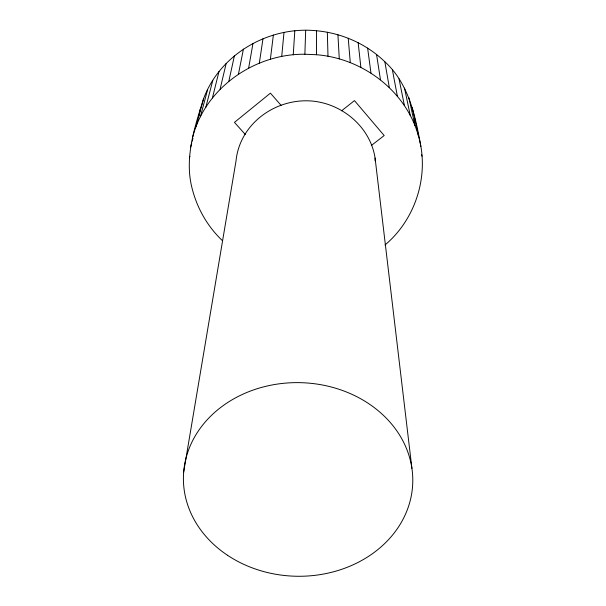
<?xml version="1.0" encoding="UTF-8"?>
<svg xmlns="http://www.w3.org/2000/svg" width="606" height="606" viewBox="0 0 606 606"><rect width="100%" height="100%" fill="white"/><g stroke="black" fill="none" stroke-linecap="round" stroke-linejoin="round"><path stroke-width="0.91" d="M384.999 244.983C415.898 219.061 429.745 174.793 418.466 135.964C405.997 90.786 362.593 58.312 316.483 54.729L316.567 30.762C269.428 25.838 220.076 53.82 203.525 98.884C194.42 127.889 183.966 158.939 192.39 189.451C197.427 208.828 207.813 226.841 222.379 240.612M192.723 137.017C205.305 87.749 254.831 53.654 304.871 54.237L305.682 30.3M293.251 54.828L294.796 30.861M281.714 56.509L283.987 32.444M270.374 59.267L273.359 35.05M259.315 63.138L262.996 38.708M183.663 472.097L236.014 160.969C239.749 123.2 276.51 97.354 313.257 101.164C343.39 104.414 370.402 127.608 375.084 158.052L411.921 468.377M248.642 68.084L252.982 43.382M238.446 74.129L243.423 49.101M198.889 115.799L200.419 108.603M228.833 81.257L234.401 55.835M220.076 89.287L226.174 63.425M212.418 97.93L218.978 71.606M205.858 107.126L212.804 80.303M189.39 157.999L189.867 156.212M200.389 116.761L207.653 89.415M190.511 147.463L191.731 142.94M192.223 141.13L192.95 138.41M196.011 126.76L203.525 98.884M341.587 110.807L354.472 100.604L384.174 135.539L371.433 145.432M304.871 54.237L316.483 54.729M316.567 30.762C341.951 33.11 366.509 43.965 384.848 61.759C408.724 83.484 415.421 116.193 420.859 146.508M245.263 134.449L234.454 122.367L270.42 93.15L281.108 105.376M412.262 107.55L418.466 135.964M421.541 154.356L421.943 156.196M408.929 97.725L414.943 125.578M404.528 88.12L410.27 115.435M399.028 78.841L404.422 105.618M392.408 69.955L397.377 96.225M384.848 61.759L389.325 87.552M376.553 54.457L380.485 79.833M367.63 48.094L370.97 73.099M414.527 117.541L415.08 122.117M358.161 42.67L360.873 67.349M348.23 38.216L350.283 62.63M337.928 34.739L339.284 58.941M327.338 32.247L327.99 56.305M375.084 158.052L375.091 160.772M227.523 555.278A114.701 96.816 1.4 0 0 411.679 493.678A114.701 96.816 1.4 0 0 255.081 389.393A114.701 96.816 1.4 0 0 227.523 555.278"/></g></svg>
